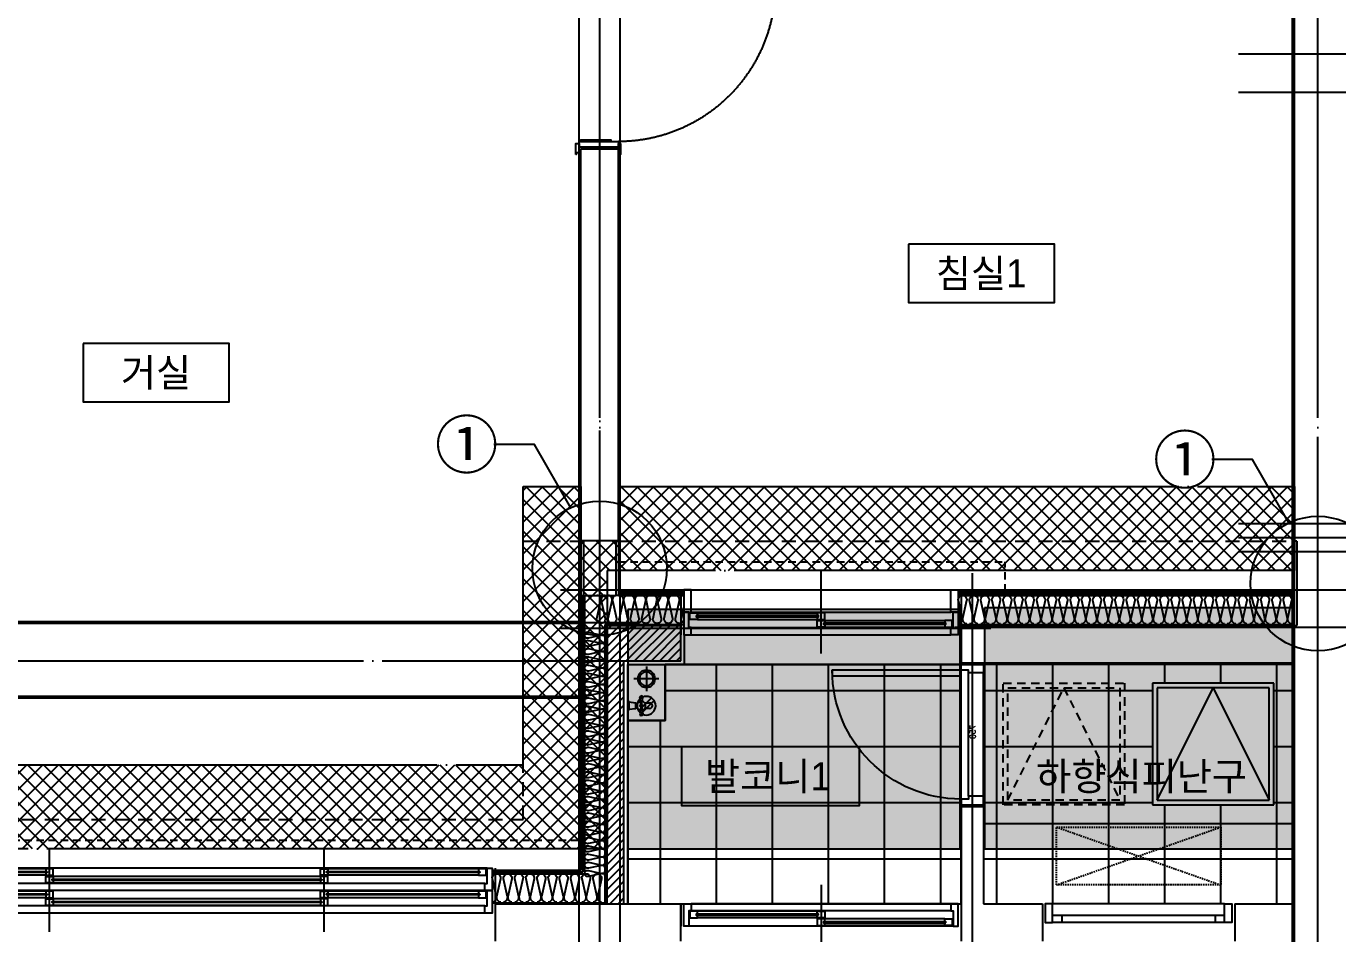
# Model space of a CAD drawing. Header units: millimetres. Extents: x -24416 to 92204, y -190080 to 23760.
# Drawn here: x 76405 to 83426, y -118602 to -113743 of the extents above; entities that cross this region are included whole.
import ezdxf
from ezdxf.enums import TextEntityAlignment as Align
from ezdxf.xclip import XClip

# ---------------------------------------------------------------- set-up
doc = ezdxf.new("R2010")
doc.units = ezdxf.units.MM
doc.header["$LTSCALE"] = 50
doc.header["$XCLIPFRAME"] = 0
for name, pattern in [('AUDIT_D_220706163347-0', [0]), ('CEN', [62, 60, -1, 0, -1]), ('H', [1.3, 0.8, -0.5]), ('HD', [2.5, 1.5, -1]), ('HID', [2.5, 1.5, -1]), ('HIDDEN', [2, 1, -1]), ('평면도(기준)$0$CENTER2', [16.25, 15, -0.5, 0.25, -0.5])]:
    doc.linetypes.add(name, pattern=pattern)
for name, color, linetype in [('A-ELE8', 8, 'Continuous'), ('A_HAT', 8, 'Continuous'), ('AA-단열-바닥-욕실', 30, 'Continuous'), ('ARDM', 7, 'Continuous'), ('CEN_CON', 1, 'CEN'), ('CEN_WALL', 12, 'CEN'), ('CONC', 2, 'Continuous'), ('dan1', 7, 'HID'), ('DOOR', 4, 'Continuous'), ('ELE-하늘', 4, 'Continuous'), ('ELE4', 4, 'Continuous'), ('ETC', 6, 'Continuous'), ('FIN', 6, 'Continuous'), ('HAT', 9, 'Continuous'), ('INS', 252, 'Continuous'), ('SINA-F-FRAME', 4, 'Continuous'), ('TEXT', 3, 'Continuous'), ('WAL', 3, 'Continuous'), ('WAL_DRY', 7, 'Continuous'), ('WIN', 4, 'Continuous'), ('X - 단위세대$0$ETC', 6, 'Continuous'), ('바닥타일', 8, 'Continuous'), ('수전', 4, 'Continuous'), ('실명', 3, 'AUDIT_D_220706163347-0'), ('실명박스', 7, 'AUDIT_D_220706163347-0'), ('커튼박스', 6, 'Continuous'), ('평면도(기준)$0$1.EC-F-DOOR', 4, 'Continuous'), ('평면도(기준)$0$1.EC-F-DOOR-F', 4, 'Continuous'), ('확장', 8, 'HIDDEN')]:
    doc.layers.add(name, color=color, linetype=linetype)
for name, color, linetype, plot in [('AA-CEN', 1, 'CEN', False), ('Def-PrintX', 147, 'Continuous', False), ('Defpoint', 135, 'Continuous', False), ('MC', 135, 'Continuous', False), ('X - 단위세대$0$0_임시', 134, 'Continuous', False)]:
    doc.layers.add(name, color=color, linetype=linetype, plot=plot)
doc.styles.add('HAUD01', font='Dotum.ttf')
doc.styles.get("Standard").update_dxf_attribs({"font": 'txt', "bigfont": 'whgtxt.shx'})
doc.styles.add('돋움', font='Dotum.ttf')
pattern_1 = [(0, (0, 0), (0, 300), []), (90, (0, 0), (-300, 2e-14), [])]

# ---------------------------------------------------------------- blocks, each defined once
blk = doc.blocks.new('WIN_1500_단창1')
at = {"layer": 'Defpoint'}
for p, q in [((-15, 240), (-15, 0)), ((1485, 240), (1485, 0))]:
    blk.add_line(p, q, dxfattribs=at)
at = {"layer": 'WIN'}
blk.add_line((735, -100), (735, 340), dxfattribs=at)
at = {"layer": 'WIN', "color": 8}
for p, q in [((40, 240), (1430, 240)), ((40, 120), (1430, 120)), ((73, 117), (715, 117)), ((73, 82), (715, 82)), ((755, 76), (1397, 76)), ((40, 38), (1430, 38)), ((755, 41), (1397, 41)), ((40, 0), (1430, 0))]:
    blk.add_line(p, q, dxfattribs=at)
at = {"layer": 'WIN'}
for points in [[(40, 240), (0, 240), (0, 120), (40, 120), (40, 240)], [(1430, 240), (1470, 240), (1470, 120), (1430, 120), (1430, 240)], [(40, 38), (28, 38), (28, 120), (0, 120), (0, 0), (40, 0), (40, 38)], [(73, 96.5), (73, 82), (33, 82), (33, 117), (73, 117), (73, 102.5)], [(66, 102.5), (66, 96.5), (722, 96.5), (722, 102.5), (66, 102.5)], [(715, 96.5), (715, 82), (755, 82), (755, 117), (715, 117), (715, 102.5)], [(755, 55.5), (755, 41), (715, 41), (715, 76), (755, 76), (755, 61.5)], [(1397, 55.5), (1397, 41), (1437, 41), (1437, 76), (1397, 76), (1397, 61.5)], [(1430, 38), (1442, 38), (1442, 120), (1470, 120), (1470, 0), (1430, 0), (1430, 38)], [(748, 61.5), (748, 55.5), (1404, 55.5), (1404, 61.5), (748, 61.5)]]:
    blk.add_lwpolyline(points, dxfattribs=at)
blk = doc.blocks.new('실외기창_1000')
at = {"layer": 'WIN', "color": 8}
blk.add_line((960, 100), (40, 100), dxfattribs=at)
at = {"layer": 'WIN'}
for p, q in [((960, 36), (40, 36)), ((960, 0), (40, 0)), ((90, 36), (90, 0)), ((910, 36), (910, 0))]:
    blk.add_line(p, q, dxfattribs=at)
for points in [[(40, 100), (0, 100), (0, 0), (40, 0)], [(960, 100), (1000, 100), (1000, 0), (960, 0)]]:
    blk.add_lwpolyline(points, close=True, dxfattribs=at)
blk = doc.blocks.new('수전')
at = {"layer": '수전'}
for p, q in [((0, 0), (58.5, 0, 0)), ((23.4, -71.3), (-14.8, -64.6)), ((19.7, -49.8), (6.1, -63.4)), ((6.1, -63.4), (6.1, -68.2)), ((29.2, -7), (9.3, -7)), ((9.9, -7), (14.9, -42.9)), ((14.9, -42.9), (29.2, -42.9)), ((38.8, -49.8), (19.7, -49.8)), ((49.2, -7), (29.2, -7)), ((29.2, -42.9), (43.6, -42.9)), ((35.1, -71.3), (73.3, -64.6)), ((52.3, -63.4), (38.8, -49.8)), ((43.6, -42.9), (48.6, -7)), ((52.3, -68.2), (52.3, -63.4)), ((23.4, -74.6), (-14.8, -81.3)), ((6.1, -77.6), (6.1, -82.5)), ((6.1, -82.5), (19.7, -96)), ((14.5, -117.3), (14.5, -90.9)), ((19.7, -96), (38.8, -96)), ((35.1, -74.6), (73.3, -81.3)), ((38.8, -96), (52.3, -82.5)), ((44, -90.9), (44, -117.3)), ((52.3, -82.5), (52.3, -77.6))]:
    blk.add_line(p, q, dxfattribs=at)
blk.add_circle((29.2, -72.9), 5.91, dxfattribs=at)
for centre, radius, start, end in [((11.8, 6), 13.2, 207.18523, 259.41198), ((46.7, 6), 13.2, 280.58802, 332.81477), ((-14.8, -72.9), 8.37, 90, 270), ((-12.4, -49.9), 28.1, 351.51099, 14.30798), ((70.8, -49.9), 28.1, 165.69202, 188.48901), ((73.3, -72.9), 8.37, 270, 90), ((29.2, -117.3), 14.7, 180, 0)]:
    blk.add_arc(centre, radius, start, end, dxfattribs=at)
blk = doc.blocks.new('X - 단위세대$0$200207-발코니배수구')
at = {"layer": 'X - 단위세대$0$ETC', "color": 4}
for p, q in [((0, 0), (0, 200)), ((0, 200), (300, 200)), ((300, 0), (300, 200)), ((300, 0), (0, 0))]:
    blk.add_line(p, q, dxfattribs=at)
at = {"layer": 'X - 단위세대$0$ETC', "color": 8}
for p, q in [((38.1, 72.7), (107.3, 141.9)), ((52.7, 58.1), (121.9, 127.3))]:
    blk.add_line(p, q, dxfattribs=at)
at = {"layer": 'X - 단위세대$0$ETC', "color": 1}
for p, q in [((223.7, 166.3), (223.7, 33.7)), ((290, 100), (157.4, 100))]:
    blk.add_line(p, q, dxfattribs=at)
at = {"layer": 'X - 단위세대$0$ETC', "color": 4}
for centre, radius in [((80, 100), 50), ((223.7, 100), 46.3)]:
    blk.add_circle(centre, radius, dxfattribs=at)
at = {"layer": 'X - 단위세대$0$ETC', "color": 8}
blk.add_circle((223.7, 100), 37.5, dxfattribs=at)
blk = doc.blocks.new('A$C24669fbc')
at = {"layer": 'Defpoint'}
blk.add_lwpolyline([(1650, 850), (0, 850), (0, 0), (1650, 0)], close=True, dxfattribs=at)
at = {"layer": 'ETC', "linetype": 'HD', "ltscale": 0.6}
for points in [[(100, 750), (750, 750), (750, 100), (100, 100)], [(125, 725), (725, 725), (725, 125), (125, 125)]]:
    blk.add_lwpolyline(points, close=True, dxfattribs=at)
blk.add_lwpolyline([(125, 125), (425, 725), (725, 125)], dxfattribs=at)
at = {"layer": 'ETC', "linetype": 'HD', "ltscale": 10}
for points in [[(1550, 750), (900, 750), (900, 100), (1550, 100)], [(1525, 725), (925, 725), (925, 125), (1525, 125)]]:
    blk.add_lwpolyline(points, close=True, dxfattribs=at)
blk.add_lwpolyline([(925, 125), (1225, 725), (1525, 125)], dxfattribs=at)
blk = doc.blocks.new('A$C8273e713')
at = {"layer": 'A-ELE8', "linetype": 'HID', "ltscale": 0.1}
for p, q in [((0, 310), (880, 0)), ((0, 0), (880, 310))]:
    blk.add_line(p, q, dxfattribs=at)
blk.add_lwpolyline([(0, 310), (880, 310), (880, 0), (0, 0)], close=True, dxfattribs=at)
blk = doc.blocks.new('WIN_이중창_3300-2')
at = {"layer": 'Defpoint'}
for p, q in [((-15, 240), (-15, 0)), ((3285, 240), (3285, 0))]:
    blk.add_line(p, q, dxfattribs=at)
at = {"layer": 'WIN'}
for p, q in [((900, -100), (900, 340)), ((2370, -100), (2370, 340))]:
    blk.add_line(p, q, dxfattribs=at)
at = {"layer": 'WIN', "color": 8}
for p, q in [((3242, 240), (28, 240)), ((880, 237), (73, 237)), ((3197, 237), (2390, 237)), ((3230, 158), (40, 158)), ((880, 202), (73, 202)), ((2350, 196), (920, 196)), ((2350, 161), (920, 161)), ((3197, 202), (2390, 202)), ((3230, 120), (40, 120)), ((880, 117), (73, 117)), ((880, 82), (73, 82)), ((2350, 76), (920, 76)), ((3197, 117), (2390, 117)), ((3197, 82), (2390, 82)), ((3230, 38), (40, 38)), ((3230, 0), (40, 0)), ((2350, 41), (920, 41))]:
    blk.add_line(p, q, dxfattribs=at)
at = {"layer": 'WIN'}
for points in [[(40, 158), (28, 158), (28, 240), (0, 240), (0, 120), (40, 120), (40, 158)], [(73, 216.5), (73, 202), (33, 202), (33, 237), (73, 237), (73, 222.5)], [(887, 222.5), (887, 216.5), (66, 216.5), (66, 222.5), (887, 222.5)], [(880, 216.5), (880, 202), (920, 202), (920, 237), (880, 237), (880, 222.5)], [(2390, 216.5), (2390, 202), (2350, 202), (2350, 237), (2390, 237), (2390, 222.5)], [(3204, 222.5), (3204, 216.5), (2383, 216.5), (2383, 222.5), (3204, 222.5)], [(3197, 216.5), (3197, 202), (3237, 202), (3237, 237), (3197, 237), (3197, 222.5)], [(3230, 158), (3242, 158), (3242, 240), (3270, 240), (3270, 120), (3230, 120), (3230, 158)], [(920, 175.5), (920, 161), (880, 161), (880, 196), (920, 196), (920, 181.5)], [(2357, 181.5), (2357, 175.5), (913, 175.5), (913, 181.5), (2357, 181.5)], [(2350, 175.5), (2350, 161), (2390, 161), (2390, 196), (2350, 196), (2350, 181.5)], [(40, 38), (28, 38), (28, 120), (0, 120), (0, 0), (40, 0), (40, 38)], [(73, 96.5), (73, 82), (33, 82), (33, 117), (73, 117), (73, 102.5)], [(887, 102.5), (887, 96.5), (66, 96.5), (66, 102.5), (887, 102.5)], [(880, 96.5), (880, 82), (920, 82), (920, 117), (880, 117), (880, 102.5)], [(920, 55.5), (920, 41), (880, 41), (880, 76), (920, 76), (920, 61.5)], [(2390, 96.5), (2390, 82), (2350, 82), (2350, 117), (2390, 117), (2390, 102.5)], [(2350, 55.5), (2350, 41), (2390, 41), (2390, 76), (2350, 76), (2350, 61.5)], [(3204, 102.5), (3204, 96.5), (2383, 96.5), (2383, 102.5), (3204, 102.5)], [(3197, 96.5), (3197, 82), (3237, 82), (3237, 117), (3197, 117), (3197, 102.5)], [(3230, 38), (3242, 38), (3242, 120), (3270, 120), (3270, 0), (3230, 0), (3230, 38)], [(2357, 61.5), (2357, 55.5), (913, 55.5), (913, 61.5), (2357, 61.5)]]:
    blk.add_lwpolyline(points, dxfattribs=at)
blk = doc.blocks.new('WIN_1500_단창2')
at = {"layer": 'Defpoint'}
for p, q in [((-15, 120), (-15, 0)), ((1485, 120), (1485, 0))]:
    blk.add_line(p, q, dxfattribs=at)
at = {"layer": 'WIN'}
blk.add_line((735, 220), (735, -100), dxfattribs=at)
at = {"layer": 'WIN', "color": 8}
for p, q in [((1430, 120), (40, 120)), ((1430, 82), (40, 82)), ((715, 79), (73, 79)), ((1442, 0), (28, 0)), ((715, 44), (73, 44)), ((1397, 38), (755, 38)), ((1397, 3), (755, 3))]:
    blk.add_line(p, q, dxfattribs=at)
at = {"layer": 'WIN'}
for points in [[(40, 82), (28, 82), (28, 0), (0, 0), (0, 120), (40, 120), (40, 82)], [(73, 64.5), (73, 79), (33, 79), (33, 44), (73, 44), (73, 58.5)], [(715, 64.5), (715, 79), (755, 79), (755, 44), (715, 44), (715, 58.5)], [(1430, 82), (1442, 82), (1442, 0), (1470, 0), (1470, 120), (1430, 120), (1430, 82)], [(722, 58.5), (722, 64.5), (66, 64.5), (66, 58.5), (722, 58.5)], [(755, 23.5), (755, 38), (715, 38), (715, 3), (755, 3), (755, 17.5)], [(1404, 17.5), (1404, 23.5), (748, 23.5), (748, 17.5), (1404, 17.5)], [(1397, 23.5), (1397, 38), (1437, 38), (1437, 3), (1397, 3), (1397, 17.5)]]:
    blk.add_lwpolyline(points, dxfattribs=at)
blk = doc.blocks.new('insul1')
blk.add_lwpolyline([(0, 0, 0.480617), (0.146, 0.183), (0.004, 0.817, -1.249969), (0.296, 0.817), (0.154, 0.183, 0.480617), (0.3, 0, 0.480617)], format="xyb")
blk = doc.blocks.new('SD_750')
at = {"layer": 'DOOR'}
for p, q in [((720, 120), (30, 120)), ((705, 80), (45, 80)), ((705, 0), (45, 0))]:
    blk.add_line(p, q, dxfattribs=at)
for points in [[(30, 120), (30, 810), (60, 810), (60, 120), (30, 120)], [(0, 120), (0, 0), (45, 0), (45, 80), (30, 80), (30, 120), (0, 120)], [(750, 120), (750, 0), (705, 0), (705, 80), (720, 80), (720, 120), (750, 120)]]:
    blk.add_lwpolyline(points, dxfattribs=at)
blk.add_arc((30, 120), 690, 0, 90, dxfattribs=at)
at = {"layer": 'X - 단위세대$0$0_임시'}
for p, q in [((-10, 120), (-10, 0)), ((760, 120), (760, 0))]:
    blk.add_line(p, q, dxfattribs=at)
at = {"layer": 'Def-PrintX'}
blk.add_text('750', height=30, dxfattribs=at).set_placement((360, 58.1), align=Align.MIDDLE)
blk = doc.blocks.new('A$C65D858C3')
at = {"layer": '평면도(기준)$0$1.EC-F-DOOR', "color": 8}
for points in [[(120.8, 910), (60.8, 910), (60.8, 920), (120.8, 920)], [(120.8, 874), (60.8, 874), (60.8, 864), (120.8, 864)]]:
    blk.add_lwpolyline(points, close=True, dxfattribs=at)
for points in [[(80.8, 920), (80.8, 970), (260.8, 970), (260.8, 950), (100.8, 950), (100.8, 920)], [(80.8, 863.9), (80.8, 813.9), (260.8, 813.9), (260.8, 833.9), (100.8, 833.9), (100.8, 863.9)]]:
    blk.add_lwpolyline(points, dxfattribs=at)
at = {"layer": '평면도(기준)$0$1.EC-F-DOOR'}
blk.add_lwpolyline([(840.4, 910), (0.8, 910), (0.8, 874), (840.4, 874), (840.4, 910)], dxfattribs=at)
at = {"layer": '평면도(기준)$0$1.EC-F-DOOR', "color": 1, "linetype": '평면도(기준)$0$CENTER2', "ltscale": 6}
blk.add_arc((840.6, 910.6), 840.6, 182.49818, 269.98243, dxfattribs=at)
at = {"layer": '평면도(기준)$0$1.EC-F-DOOR-F'}
for points in [[(828.4, 980), (828.4, 920), (840.4, 920), (840.4, 980)], [(1050.4, 940), (1050.4, 910), (840.4, 910), (840.4, 940)], [(1050.4, 920), (1050.4, 940), (1050.4, 980), (1068.4, 980), (1068.4, 920)], [(1040.4, 910), (1040.4, 900), (880.4, 900), (880.4, 910)], [(1040.4, 70), (1040.4, 80), (880.4, 80), (880.4, 70)], [(828.4, 60), (828.4, 0), (840.4, 0), (840.4, 60)], [(1050.4, 40), (1050.4, 70), (840.4, 70), (840.4, 40)]]:
    blk.add_lwpolyline(points, close=True, dxfattribs=at)
blk.add_lwpolyline([(1068.4, 0), (1068.4, 60), (1050.4, 60), (1050.4, 10), (1065.4, 10), (1065.4, 0), (1068.4, 0)], dxfattribs=at)
blk = doc.blocks.new('U-121A(확장)1', base_point=(300293.2, -148733.3))
at = {"layer": 'A_HAT'}
h = blk.add_hatch(dxfattribs=at)
h.set_pattern_fill('ANSI31', color=256, scale=10, style=0)
h.paths.add_polyline_path([(324853.2, -147043.3), (324853.2, -148533.3), (324943.2, -148533.3), (324943.2, -147233.3), (325248.2, -147233.3), (325248.2, -147043.3)])
at = {"layer": '바닥타일'}
h = blk.add_hatch(dxfattribs=at)
h.set_pattern_fill('_USER', color=256, scale=300, double=1, pattern_type=0)
h.set_pattern_definition(pattern_1)
h.paths.add_polyline_path([(326748.2, -148533.3), (326748.2, -147253.3), (325163.2, -147253.3), (325163.2, -147553.3), (324963.2, -147553.3), (324963.2, -148533.3)])
h = blk.add_hatch(dxfattribs=at)
h.set_pattern_fill('_USER', color=256, scale=300, double=1, pattern_type=0)
h.set_pattern_definition(pattern_1)
h.paths.add_polyline_path([(328423.2, -148003.3), (327773.2, -148003.3), (327773.2, -147353.3), (328423.2, -147353.3)], flags=16)
h.paths.add_polyline_path([(328533.2, -148533.3), (328533.2, -147243.3), (326868.2, -147243.3), (326868.2, -148533.3)])
at = {"layer": 'CEN_CON'}
for p, q in [((324813.2, -149000.8), (324813.2, -138365.8)), ((324813.2, -149033.3), (324813.2, -138398.3)), ((328658.2, -149033.3), (328658.2, -138398.3)), ((326713.2, -147053.3), (329263.2, -147053.3))]:
    blk.add_line(p, q, dxfattribs=at)
at = {"layer": 'CEN_WALL'}
for p, q in [((326808.2, -146763.3), (326808.2, -149033.3)), ((324603.2, -147058.3), (326908.2, -147058.3)), ((317448.2, -147233.3), (325023.2, -147233.3))]:
    blk.add_line(p, q, dxfattribs=at)
at = {"layer": 'CONC'}
for p, q in [((324713.2, -146593.3), (324713.2, -144493.3)), ((324913.2, -144493.3), (324713.2, -144493.3)), ((324913.2, -146593.3), (324913.2, -144493.3)), ((324713.2, -146593.3), (324726.2, -146593.3)), ((324726.2, -146593.3), (324726.2, -146883.3)), ((324900.2, -146593.3), (324900.2, -146883.3)), ((324900.2, -146593.3), (324913.2, -146593.3)), ((328546.2, -146593.3), (328533.2, -146593.3)), ((328546.2, -146593.3), (328546.2, -147043.3)), ((324726.2, -146883.3), (324900.2, -146883.3)), ((326748.2, -147043.3), (328546.2, -147043.3)), ((326748.2, -147043.3), (326748.2, -147243.3)), ((326748.2, -147243.3), (328533.2, -147243.3)), ((328533.2, -148533.3), (328533.2, -147243.3)), ((326748.2, -148013.3), (326748.2, -148733.3)), ((326868.2, -148013.3), (326748.2, -148013.3)), ((326868.2, -148013.3), (326868.2, -148533.3)), ((324253.2, -148533.3), (325248.2, -148533.3)), ((324253.2, -148533.3), (324253.2, -148733.3)), ((325248.2, -148733.3), (325248.2, -148533.3)), ((326868.2, -148533.3), (327183.2, -148533.3)), ((327183.2, -148533.3), (327183.2, -148733.3)), ((328213.2, -148533.3), (328533.2, -148533.3)), ((328213.2, -148533.3), (328213.2, -148733.3))]:
    blk.add_line(p, q, dxfattribs=at)
at = {"layer": 'dan1'}
blk.add_line((324913.2, -146593.3), (328533.2, -146593.3), dxfattribs=at)
blk.add_lwpolyline([(308563.2, -142508.3), (308253.2, -142508.3), (308253.2, -139348.3), (305613.2, -139348.3), (305613.2, -140233.3), (304993.2, -140233.3), (304993.2, -148083.3), (314053.2, -148083.3), (314053.2, -144448.3), (317843.2, -144448.3), (317843.2, -148083.3), (324403.2, -148083.3), (324403.2, -146593.3), (324713.2, -146593.3)], dxfattribs=at)
at = {"layer": 'ELE4'}
blk.add_line((325268.2, -147253.3), (326748.2, -147253.3), dxfattribs=at)
at = {"layer": 'FIN'}
for p, q in [((325268.2, -147253.3), (325268.2, -147093.3)), ((324963.2, -148533.3), (324963.2, -147253.3)), ((324963.2, -147253.3), (325268.2, -147253.3))]:
    blk.add_line(p, q, dxfattribs=at)
at = {"layer": 'INS'}
for p, q in [((324713.2, -146593.3), (324713.2, -146883.3)), ((324913.2, -146593.3), (324913.2, -146883.3)), ((328533.2, -147043.3), (328533.2, -146593.3)), ((324713.2, -146883.3), (324726.2, -146883.3)), ((324733.2, -148373.3), (324733.2, -146883.3)), ((324913.2, -146883.3), (324900.2, -146883.3)), ((324913.2, -146883.3), (325263.2, -146883.3)), ((326733.2, -146883.3), (328533.2, -146883.3)), ((324843.2, -147038.3), (325263.2, -147038.3)), ((324843.2, -148528.3), (324843.2, -147038.3)), ((326733.2, -147038.3), (328533.2, -147038.3)), ((324238.2, -148373.3), (324733.2, -148373.3)), ((324238.2, -148528.3), (324843.2, -148528.3))]:
    blk.add_line(p, q, dxfattribs=at)
at = {"layer": 'MC'}
for p, q in [((324703.2, -149000.8), (324703.2, -138365.8)), ((324703.2, -149033.3), (324703.2, -138398.3)), ((328523.2, -149033.3), (328523.2, -138398.3)), ((324923.2, -149033.3), (324923.2, -143303.3)), ((324603.2, -146853.3), (329263.2, -146853.3)), ((317448.2, -147028.3), (325023.2, -147028.3))]:
    blk.add_line(p, q, dxfattribs=at)
at = {"layer": 'WAL'}
for p, q in [((324853.2, -147043.3), (325248.2, -147043.3)), ((324853.2, -148533.3), (324853.2, -147043.3)), ((325248.2, -147233.3), (325248.2, -147043.3)), ((324943.2, -147233.3), (325248.2, -147233.3)), ((324943.2, -148533.3), (324943.2, -147233.3)), ((326853.2, -148013.3), (326768.2, -148013.3))]:
    blk.add_line(p, q, dxfattribs=at)
at = {"layer": 'WAL', "ltscale": 100}
blk.add_line((324853.2, -148533.3), (324943.2, -148533.3), dxfattribs=at)
at = {"layer": 'WAL_DRY'}
for p, q in [((324713.2, -148353.3), (324713.2, -146883.3)), ((324723.2, -148363.3), (324723.2, -146883.3)), ((324913.2, -146863.3), (325263.2, -146863.3)), ((324913.2, -146873.3), (325263.2, -146873.3)), ((326733.2, -146863.3), (328533.2, -146863.3)), ((326733.2, -146873.3), (328533.2, -146873.3)), ((324238.2, -148353.3), (324713.2, -148353.3)), ((324238.2, -148363.3), (324723.2, -148363.3))]:
    blk.add_line(p, q, dxfattribs=at)
at = {"layer": '바닥타일'}
blk.add_lwpolyline([(324963.2, -147553.3), (324963.2, -148533.3), (326748.2, -148533.3), (326748.2, -147253.3), (325163.2, -147253.3), (325163.2, -147553.3)], close=True, dxfattribs=at)
at = {"layer": '커튼박스', "linetype": 'H'}
for p, q in [((324913.2, -146703.3), (326983.2, -146703.3)), ((326983.2, -146863.3), (326983.2, -146703.3)), ((317573.2, -148193.3), (324713.2, -148193.3))]:
    blk.add_line(p, q, dxfattribs=at)
at = {"layer": '확장', "ltscale": 0.5, "const_width": 20, "flags": 128}
for points in [[(324713.2, -147028.3), (317583.2, -147028.3)], [(324713.2, -147428.3), (317583.2, -147428.3)]]:
    blk.add_lwpolyline(points, dxfattribs=at)
at = {"ltscale": 100, "xscale": -1, "rotation": 270}
blk.add_blockref('X - 단위세대$0$200207-발코니배수구', (324963.2, -147553.3), dxfattribs=at)
blk.add_blockref('실외기창_1000', (327198.2, -148633.3))
at = {"layer": 'A-ELE8', "linetype": 'HID', "ltscale": 0.1}
blk.add_blockref('A$C8273e713', (327258.2, -148433.3), dxfattribs=at)
at = {"layer": 'DOOR', "xscale": -1, "rotation": 90}
blk.add_blockref('SD_750', (326868.2, -147253.3), dxfattribs=at)
at = {"layer": 'ETC', "linetype": 'HD', "ltscale": 10}
blk.add_blockref('A$C24669fbc', (326873.2, -148103.3), dxfattribs=at)
at = {"layer": 'INS', "row_count": 1}
for p, xscale, yscale, zscale, rotation, column_count, row_spacing, column_spacing in [((325263.2, -146883.3), 150, 150, 150, 180, 8, -3.155443620884047e-30, 60), ((324843.2, -148388.2), 110.0000000000002, 110.0000000000002, 110.0000000000002, 90, 30, -1.577721810442024e-30, 44.00000000000005)]:
    blk.add_blockref('insul1', p, dxfattribs=dict(at, xscale=xscale, yscale=yscale, zscale=zscale, rotation=rotation, column_count=column_count, row_spacing=row_spacing, column_spacing=column_spacing))
at = {"layer": 'INS', "xscale": 150, "yscale": 150, "zscale": 150, "row_count": 1, "row_spacing": 0, "column_spacing": 60}
for p, column_count in [((326733.2, -147033.3), 30), ((324238.2, -148523.3), 10)]:
    blk.add_blockref('insul1', p, dxfattribs=dict(at, column_count=column_count))
at = {"layer": 'SINA-F-FRAME', "xscale": -1}
blk.add_blockref('A$C65D858C3', (325753.6, -144523.3), dxfattribs=at)
at = {"layer": 'WIN'}
for name, p in [('WIN_1500_단창1', (325263.2, -147093.3)), ('WIN_이중창_3300-2', (320968.2, -148583.3)), ('WIN_1500_단창2', (325263.2, -148653.3))]:
    blk.add_blockref(name, p, dxfattribs=at)
at = {"layer": '수전', "rotation": 90}
blk.add_blockref('수전', (324963.2, -147502.6), dxfattribs=at)
blk = doc.blocks.new('U-121B(확장)1', base_point=(292391.8, -178477.8))
at = {"layer": 'CEN_WALL'}
for p, q in [((292091.8, -170632.8), (294861.8, -170632.8)), ((292091.8, -173222.8), (296751.8, -173222.8))]:
    blk.add_line(p, q, dxfattribs=at)
at = {"layer": 'CONC'}
blk.add_line((292391.8, -178477.8), (292391.8, -169032.8), dxfattribs=at)
at = {"layer": 'MC'}
for p, q in [((292091.8, -170837.8), (294861.8, -170837.8)), ((292091.8, -173147.8), (296751.8, -173147.8)), ((292091.8, -173297.8), (296751.8, -173297.8))]:
    blk.add_line(p, q, dxfattribs=at)
blk = doc.blocks.new('A$C415C5DAF')
at = {"layer": '실명박스'}
for points in [[(68641.9, -133286.6), (68641.9, -133599.1), (69423.5, -133599.1), (69423.5, -133286.6)], [(64224.6, -133819.3), (64224.6, -134131.8), (65006.3, -134131.8), (65006.3, -133819.3)], [(67428, -135979), (67428, -136291.5), (68380.6, -136291.5), (68380.6, -135979)]]:
    blk.add_lwpolyline(points, close=True, dxfattribs=at)
at = {"layer": '실명', "style": 'HAUD01'}
for s, p in [('침실1', (69031.3, -133440.6)), ('거실', (64614, -133973.3)), ('발코니1', (67889.6, -136134.2)), ('하향식피난구', (69890.3, -136134.2))]:
    blk.add_text(s, height=150, dxfattribs=at).set_placement(p, align=Align.MIDDLE)
blk = doc.blocks.new('A$C1CAF0AFA')
at = {"layer": 'ETC'}
h = blk.add_hatch(dxfattribs=at)
h.set_pattern_fill('CROSS', color=256, scale=10, angle=45)
h.set_pattern_definition([(45, (110765.9, -23465.964), (7e-15, 89.80256), [31.75, -95.25]), (135, (110788.35, -23465.964), (-89.80256, 7e-15), [31.75, -95.25])])
h.paths.add_polyline_path([(79624.5, -141906.7), (81404.5, -141906.7), (81404.5, -140626.7), (79624.5, -140626.7)])
h.paths.add_polyline_path([(81534.5, -141906.7), (83194.5, -141906.7), (83194.5, -140616.7), (81534.5, -140616.7)])
h.paths.add_polyline_path([(79204.5, -132271.7), (81144.5, -132271.7), (81144.5, -134076.7), (78754.5, -134076.7), (78754.5, -133156.7), (79204.5, -133156.7)])
at = {"layer": 'HAT'}
h = blk.add_hatch(dxfattribs=at)
h.set_pattern_fill('_USER', color=5, scale=60, angle=45, double=1, pattern_type=0)
h.set_pattern_definition([(45, (0, -23465.964), (-42.426407, 42.426407), []), (135, (0, -23465.964), (-42.426407, -42.426407), [])])
h.paths.add_polyline_path([(68714.5, -137821.7), (72504.5, -137821.7), (72504.5, -141456.7), (79064.5, -141456.7), (79064.5, -139966.7), (79374.5, -139966.7), (79374.5, -140256.7), (79574.5, -140256.7), (79574.5, -139966.7), (83194.5, -139966.7), (83194.5, -140416.7), (79514.5, -140416.7), (79514.5, -141906.7), (72054.5, -141906.7), (72054.5, -138271.7), (69164.5, -138271.7), (69164.5, -141906.7), (59204.5, -141906.7), (59204.5, -133136.7), (59824.5, -133136.7), (59824.5, -132271.7), (63364.5, -132271.7), (63364.5, -135431.7), (69164.5, -135431.9), (69164.5, -135881.7), (63424.5, -135881.7), (63424.5, -135559.2), (63224.5, -135559.2), (63224.5, -135881.7), (62914.5, -135881.7), (62914.5, -132721.7), (60274.5, -132721.7), (60274.5, -133606.7), (59654.5, -133606.7), (59654.5, -141456.7), (68714.5, -141456.7)])
h.paths.add_polyline_path([(83194.5, -136406.7), (82744.5, -136406.7), (82744.5, -135306.7), (82924.5, -135306.7), (82924.5, -133311.7), (81704.5, -133311.7), (81704.5, -134726.7), (79574.5, -134726.7), (79574.5, -134436.7), (79374.5, -134436.7), (79374.5, -134726.7), (78304.5, -134726.7), (78304.5, -132721.7), (75664.5, -132721.7), (75664.5, -135881.7), (75354.5, -135881.7), (75354.5, -135559.2), (75154.5, -135559.2), (75154.5, -135881.7), (69414.5, -135881.7), (69414.5, -135431.9), (71964.5, -135431.7), (71964.5, -135281.7), (73364.5, -135281.7), (73364.5, -135431.7), (75214.5, -135431.7), (75214.5, -132271.7), (78754.5, -132271.7), (78754.5, -134276.7), (81254.5, -134276.7), (81254.5, -132861.7), (83374.5, -132861.7), (83374.5, -135756.7), (83194.5, -135756.7)])
at = {"layer": 'AA-CEN', "color": 4}
blk.add_lwpolyline([(68714.5, -137821.7), (72504.5, -137821.7), (72504.5, -141456.7), (79064.5, -141456.7), (79064.5, -139966.7), (79374.5, -139966.7), (79374.5, -140256.7), (79574.5, -140256.7), (79574.5, -139966.7), (83194.5, -139966.7), (83194.5, -140416.7), (79514.5, -140416.7), (79514.5, -141906.7), (72054.5, -141906.7), (72054.5, -138271.7), (69164.5, -138271.7)], dxfattribs=at)
at = {"layer": 'AA-CEN'}
for points in [[(79624.5, -141906.7), (81404.5, -141906.7), (81404.5, -140626.7), (79624.5, -140626.7)], [(81534.5, -141906.7), (83194.5, -141906.7), (83194.5, -140616.7), (81534.5, -140616.7)]]:
    blk.add_lwpolyline(points, close=True, dxfattribs=at)
blk = doc.blocks.new('A$C45F312F6')
at = {"layer": 'ARDM', "color": 3}
for points in [[(79319.7, -140080.7), (79124.7, -139742.4), (78907.2, -139742.4)], [(83164.7, -140162), (82969.7, -139823.6), (82752.2, -139823.6)]]:
    blk.add_lwpolyline(points, dxfattribs=at)
for centre in [(79474.5, -140405.7), (83319.5, -140486.9)]:
    blk.add_circle(centre, 360, dxfattribs=at)
at = {"layer": 'TEXT', "style": '돋움'}
for p in [(78762.1, -139869.2), (82607.1, -139950.4)]:
    blk.add_text('①', height=250, dxfattribs=at).set_placement(p, align=Align.CENTER)

msp = doc.modelspace()

# ---------------------------------------------------------------- block references
msp.add_blockref('A$C45F312F6', (0, 23760))
ref = msp.add_blockref('U-121A(확장)1', (54954.5, -118640.7))
XClip(ref).set_block_clipping_path([(299993.2395842669, -149033.311332551), (329858.8019320485, -135658.3113325509)])
at = {"layer": 'AA-단열-바닥-욕실'}
msp.add_blockref('A$C1CAF0AFA', (0, 23760), dxfattribs=at)
at = {"layer": 'ELE-하늘'}
ref = msp.add_blockref('U-121B(확장)1', (83194.5, -121735.7), dxfattribs=at)
XClip(ref).set_block_clipping_path([(263851.77152699, -175682.7726251347), (293717.3338747716, -162307.7726251347)])
at = {"layer": '실명박스'}
msp.add_blockref('A$C415C5DAF', (12485.4, 18377.1), dxfattribs=at)

doc.saveas('drawing.dxf')
